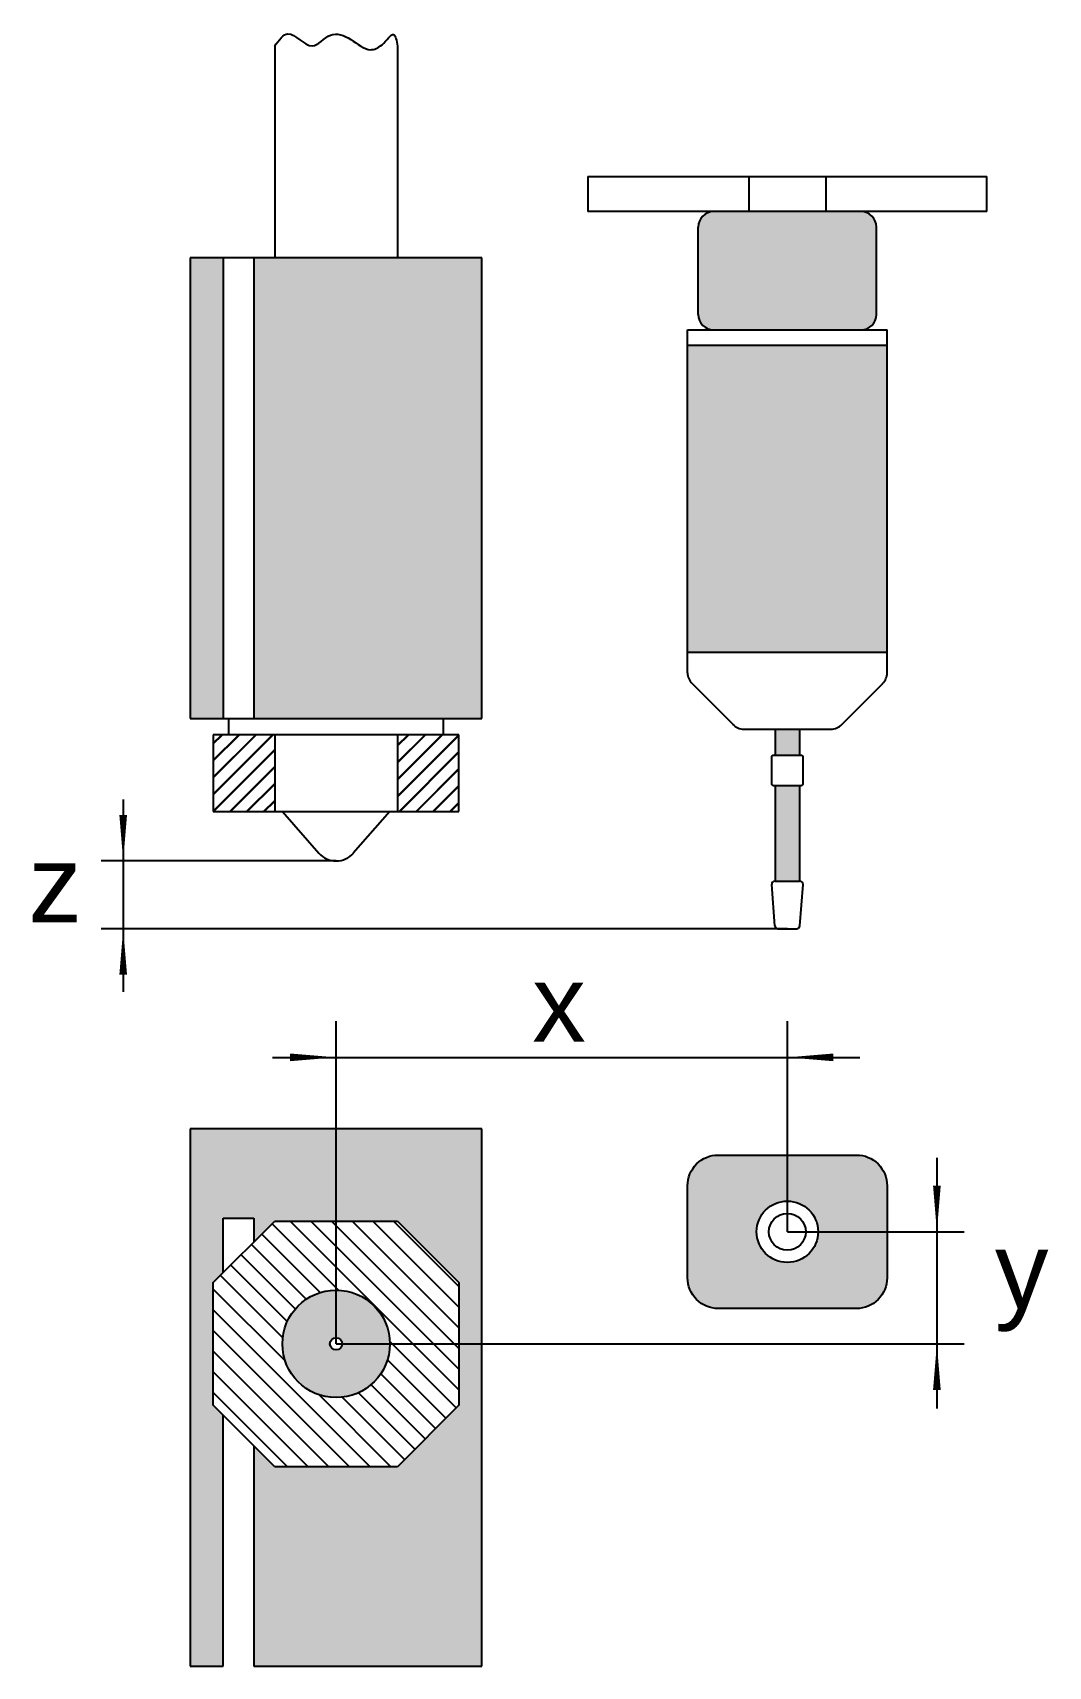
# Model space of a CAD drawing. Header units: millimetres. Extents: x 1944 to 2010, y 1517 to 1623.
import ezdxf

# ---------------------------------------------------------------- set-up
doc = ezdxf.new("R2010")
doc.units = ezdxf.units.MM
doc.layers.add('Слой1', color=7, linetype='Continuous')
doc.styles.get("Standard").update_dxf_attribs({"font": 'arial.ttf'})

msp = doc.modelspace()

# ---------------------------------------------------------------- hatches: boundary and pattern name
h = msp.add_hatch(color=256)
h.dxf.hatch_style = 1
h.paths.add_polyline_path([(1986.73, 1582.55), (1999.73, 1582.55), (1999.73, 1602.55), (1986.73, 1602.55)])
h.paths.add_polyline_path([(1987.43, 1604.55, 0.414214), (1988.43, 1603.55), (1998.03, 1603.55, 0.414214), (1999.03, 1604.55), (1999.03, 1610.25, 0.414214), (1998.03, 1611.25), (1988.43, 1611.25, 0.414214), (1987.43, 1610.25)])
h.paths.add_polyline_path([(1992.43, 1567.64), (1994.03, 1567.64), (1994.03, 1573.86), (1992.43, 1573.86)])
h.paths.add_polyline_path([(1992.43, 1577.55), (1992.43, 1575.86), (1994.03, 1575.86), (1994.03, 1577.55)])
h = msp.add_hatch(color=256)
h.dxf.hatch_style = 1
h.paths.add_polyline_path([(1973.34, 1608.24), (1958.48, 1608.24), (1958.48, 1578.24), (1973.34, 1578.24)])
h.paths.add_polyline_path([(1954.34, 1578.24), (1956.48, 1578.24), (1956.48, 1608.24), (1954.34, 1608.24)])
h = msp.add_hatch()
h.set_pattern_fill('JIS_LC_8', color=256, scale=0.1)
h.set_pattern_definition([(45, (-3590.6697, -362.7904), (-0.55154329, 0.55154329), []), (45, (-3590.6297, -362.7904), (-0.55154329, 0.55154329), [])])
h.paths.add_polyline_path([(1959.84, 1577.18), (1955.84, 1577.18), (1955.84, 1572.18), (1959.84, 1572.18)])
h.paths.add_polyline_path([(1971.84, 1577.18), (1967.84, 1577.18), (1967.84, 1572.18), (1971.84, 1572.18)])
h = msp.add_hatch(color=256)
h.dxf.hatch_style = 1
h.paths.add_polyline_path([(1959.84, 1529.51), (1958.48, 1530.86), (1958.48, 1516.51), (1973.34, 1516.51), (1973.34, 1551.51), (1954.34, 1551.51), (1954.34, 1516.51), (1956.48, 1516.51), (1956.48, 1532.86), (1955.84, 1533.51), (1955.84, 1541.51), (1956.48, 1542.15), (1956.48, 1545.7), (1958.48, 1545.7), (1958.48, 1544.15), (1959.84, 1545.51), (1967.84, 1545.51), (1971.84, 1541.51), (1971.84, 1533.51), (1967.84, 1529.51)])
h.paths.add_polyline_path([(1963.84, 1541.01, 1), (1963.84, 1534.01, 1)], flags=17)
h.paths.add_polyline_path([(1963.84, 1537.91, -1), (1963.84, 1537.11, -1)], flags=16)
h = msp.add_hatch(color=256)
h.dxf.hatch_style = 1
h.paths.add_polyline_path([(1993.23, 1546.81), (1993.23, 1549.81), (1988.73, 1549.81, 0.414214), (1986.73, 1547.81), (1986.73, 1541.81, 0.414214), (1988.73, 1539.81), (1997.73, 1539.81, 0.414214), (1999.73, 1541.81), (1999.73, 1544.81), (1995.23, 1544.81, -1), (1991.23, 1544.81, -0.414214)])
h.paths.add_polyline_path([(1999.73, 1547.81, 0.414214), (1997.73, 1549.81), (1993.23, 1549.81), (1993.23, 1546.81, -0.414214), (1995.23, 1544.81), (1999.73, 1544.81)], flags=17)
h = msp.add_hatch()
h.set_pattern_fill('ANSI31', color=256, scale=0.3, angle=90)
h.set_pattern_definition([(135, (3492.0503, -418.1007), (-0.6735192, -0.6735192), [])])
h.paths.add_polyline_path([(1967.84, 1529.51), (1971.84, 1533.51), (1971.84, 1541.51), (1967.84, 1545.51), (1959.84, 1545.51), (1955.84, 1541.51), (1955.84, 1533.51), (1959.84, 1529.51)])
h.paths.add_polyline_path([(1960.34, 1537.51, -1), (1967.34, 1537.51, -1)], flags=16)
h.paths.add_polyline_path([(1963.44, 1537.51, -1), (1964.24, 1537.51, -1)], flags=0)

# ---------------------------------------------------------------- linework, layer by layer
for p, q in [((1980.23, 1613.55), (2006.23, 1613.55)), ((1980.23, 1613.55), (1980.23, 1611.25)), ((1990.73, 1613.55), (1990.73, 1611.25)), ((1995.73, 1613.55), (1995.73, 1611.25)), ((2006.23, 1611.25), (2006.23, 1613.55)), ((2006.23, 1611.25), (1980.23, 1611.25)), ((1987.43, 1604.55), (1987.43, 1610.25)), ((1999.03, 1604.55), (1999.03, 1610.25)), ((1986.73, 1581.22), (1986.73, 1603.55)), ((1986.73, 1603.55), (1999.73, 1603.55)), ((1999.73, 1581.22), (1999.73, 1603.55)), ((1986.73, 1602.55), (1999.73, 1602.55)), ((1986.73, 1582.55), (1999.73, 1582.55)), ((1989.69, 1577.85), (1987.02, 1580.51)), ((1996.77, 1577.85), (1999.44, 1580.51)), ((1990.39, 1577.55), (1996.07, 1577.55)), ((1992.43, 1577.55), (1992.43, 1575.86)), ((1994.03, 1577.55), (1994.03, 1575.86)), ((1992.43, 1573.86), (1992.43, 1567.64)), ((1994.03, 1573.86), (1994.03, 1567.64)), ((1949.97, 1572.96), (1949.97, 1560.43)), ((1963.84, 1568.96), (1948.54, 1568.96)), ((1992.42, 1564.74), (1992.21, 1567.43)), ((1992.43, 1567.64), (1992.41, 1567.64)), ((1992.43, 1567.64), (1994.03, 1567.64)), ((1994.05, 1567.64), (1994.03, 1567.64)), ((1994.04, 1564.74), (1994.25, 1567.43)), ((1993.23, 1564.55), (1948.54, 1564.55)), ((1992.61, 1564.55), (1993.84, 1564.55)), ((1963.84, 1537.51), (1963.84, 1558.52)), ((1993.23, 1544.81), (1993.23, 1558.52)), ((1959.69, 1556.17), (1997.95, 1556.17)), ((1973.34, 1551.51), (1954.34, 1551.51)), ((1954.34, 1551.51), (1954.34, 1516.51)), ((1973.34, 1516.51), (1973.34, 1551.51)), ((2002.97, 1549.63), (2002.97, 1533.31)), ((1955.84, 1541.51), (1959.84, 1545.51)), ((1956.48, 1545.7), (1958.48, 1545.7)), ((1956.48, 1542.15), (1956.48, 1545.7)), ((1958.48, 1545.7), (1958.48, 1544.15)), ((1959.84, 1545.51), (1967.84, 1545.51)), ((1967.84, 1545.51), (1971.84, 1541.51)), ((1993.23, 1544.81), (2004.75, 1544.81)), ((1955.84, 1533.51), (1955.84, 1541.51)), ((1971.84, 1541.51), (1971.84, 1533.51)), ((1963.84, 1537.51), (2004.75, 1537.51)), ((1959.84, 1529.51), (1955.84, 1533.51)), ((1971.84, 1533.51), (1967.84, 1529.51)), ((1956.48, 1516.51), (1956.48, 1532.86)), ((1958.48, 1530.86), (1958.48, 1516.51)), ((1967.84, 1529.51), (1959.84, 1529.51)), ((1954.34, 1516.51), (1956.48, 1516.51)), ((1954.34, 1516.51), (1956.48, 1516.51)), ((1958.48, 1516.51), (1973.34, 1516.51))]:
    msp.add_line(p, q)
for points in [[(1992.33, 1575.86), (1994.13, 1575.86, -0.414214), (1994.23, 1575.76), (1994.23, 1573.96, -0.414214), (1994.13, 1573.86), (1992.33, 1573.86, -0.414214), (1992.23, 1573.96), (1992.23, 1575.76, -0.414214)], [(1988.73, 1549.81), (1997.73, 1549.81, -0.414214), (1999.73, 1547.81), (1999.73, 1541.81, -0.414214), (1997.73, 1539.81), (1988.73, 1539.81, -0.414214), (1986.73, 1541.81), (1986.73, 1547.81, -0.414214)]]:
    msp.add_lwpolyline(points, format="xyb", close=True)
for points in [[(1949.97, 1568.96, 0, 0.5, 0), (1949.97, 1571.96, 0.5, 0.5, 0)], [(1949.97, 1564.55, 0, 0.5, 0), (1949.97, 1561.55, 0.5, 0.5, 0)], [(1963.84, 1556.17, 0, 0.5, 0), (1960.84, 1556.17, 0.5, 0.5, 0)], [(1993.23, 1556.17, 0, 0.5, 0), (1996.23, 1556.17, 0.5, 0.5, 0)], [(2002.97, 1544.81, 0, 0.5, 0), (2002.97, 1547.81, 0.5, 0.5, 0)], [(2002.97, 1537.51, 0, 0.5, 0), (2002.97, 1534.51, 0.5, 0.5, 0)]]:
    msp.add_lwpolyline(points, format="xyseb")
for centre, radius in [((1993.23, 1544.81), 2), ((1993.23, 1544.81), 1.2), ((1963.84, 1537.51), 3.5), ((1963.84, 1537.51), 0.4)]:
    msp.add_circle(centre, radius)
for centre, radius, start, end in [((1988.43, 1610.25), 1, 90, 180), ((1998.03, 1610.25), 1, 0, 90), ((1988.43, 1604.55), 1, 180, 270), ((1998.03, 1604.55), 1, 270, 0), ((1987.73, 1581.22), 1, 180, 225), ((1998.73, 1581.22), 1, 315, 0), ((1990.39, 1578.55), 1, 225, 270), ((1996.07, 1578.55), 1, 270, 315), ((1992.41, 1567.44), 0.2, 90, 184.4454), ((1994.05, 1567.44), 0.2, 355.5087, 90), ((1992.61, 1564.75), 0.2, 184.4186, 270), ((1993.84, 1564.75), 0.2, 270, 356.2946)]:
    msp.add_arc(centre, radius, start, end)
msp.add_spline([(1959.84, 1622.02), (1960.7, 1622.84), (1962.27, 1622.05), (1963.47, 1622.75), (1964.79, 1622.47), (1966.08, 1621.8), (1966.83, 1622.12), (1967.58, 1622.79), (1967.84, 1622.02)], degree=3)
at = {"layer": 'Слой1'}
for p, q in [((1959.84, 1622.02), (1959.84, 1608.24)), ((1967.84, 1622.02), (1967.84, 1608.24)), ((1973.34, 1608.24), (1954.34, 1608.24)), ((1954.34, 1608.24), (1954.34, 1578.24)), ((1956.48, 1608.24), (1956.48, 1578.24)), ((1958.48, 1608.24), (1958.48, 1578.24)), ((1973.34, 1578.24), (1973.34, 1608.24)), ((1954.34, 1578.24), (1973.34, 1578.24)), ((1956.84, 1577.18), (1956.84, 1578.24)), ((1970.84, 1577.18), (1970.84, 1578.24)), ((1971.84, 1577.18), (1955.84, 1577.18)), ((1955.84, 1577.18), (1955.84, 1572.18)), ((1959.84, 1577.18), (1959.84, 1572.18)), ((1967.84, 1577.18), (1967.84, 1572.18)), ((1971.84, 1572.18), (1971.84, 1577.18)), ((1955.84, 1572.18), (1971.84, 1572.18)), ((1960.34, 1572.18), (1962.71, 1569.47)), ((1967.34, 1572.18), (1964.96, 1569.47))]:
    msp.add_line(p, q, dxfattribs=at)
msp.add_arc((1963.84, 1570.46), 1.5, 221.1859, 318.8141, dxfattribs=at)

# ---------------------------------------------------------------- texts
at = {"char_height": 5, "attachment_point": 1}
for s, insert in [('z', (1943.79, 1569.96)), ('x', (1976.61, 1562.19)), ('y', (2006.75, 1544.81))]:
    msp.add_mtext_dynamic_manual_height_columns(s, width=8.7688, gutter_width=12.5, heights=[0], dxfattribs=dict(at, insert=insert))

doc.saveas('drawing.dxf')
